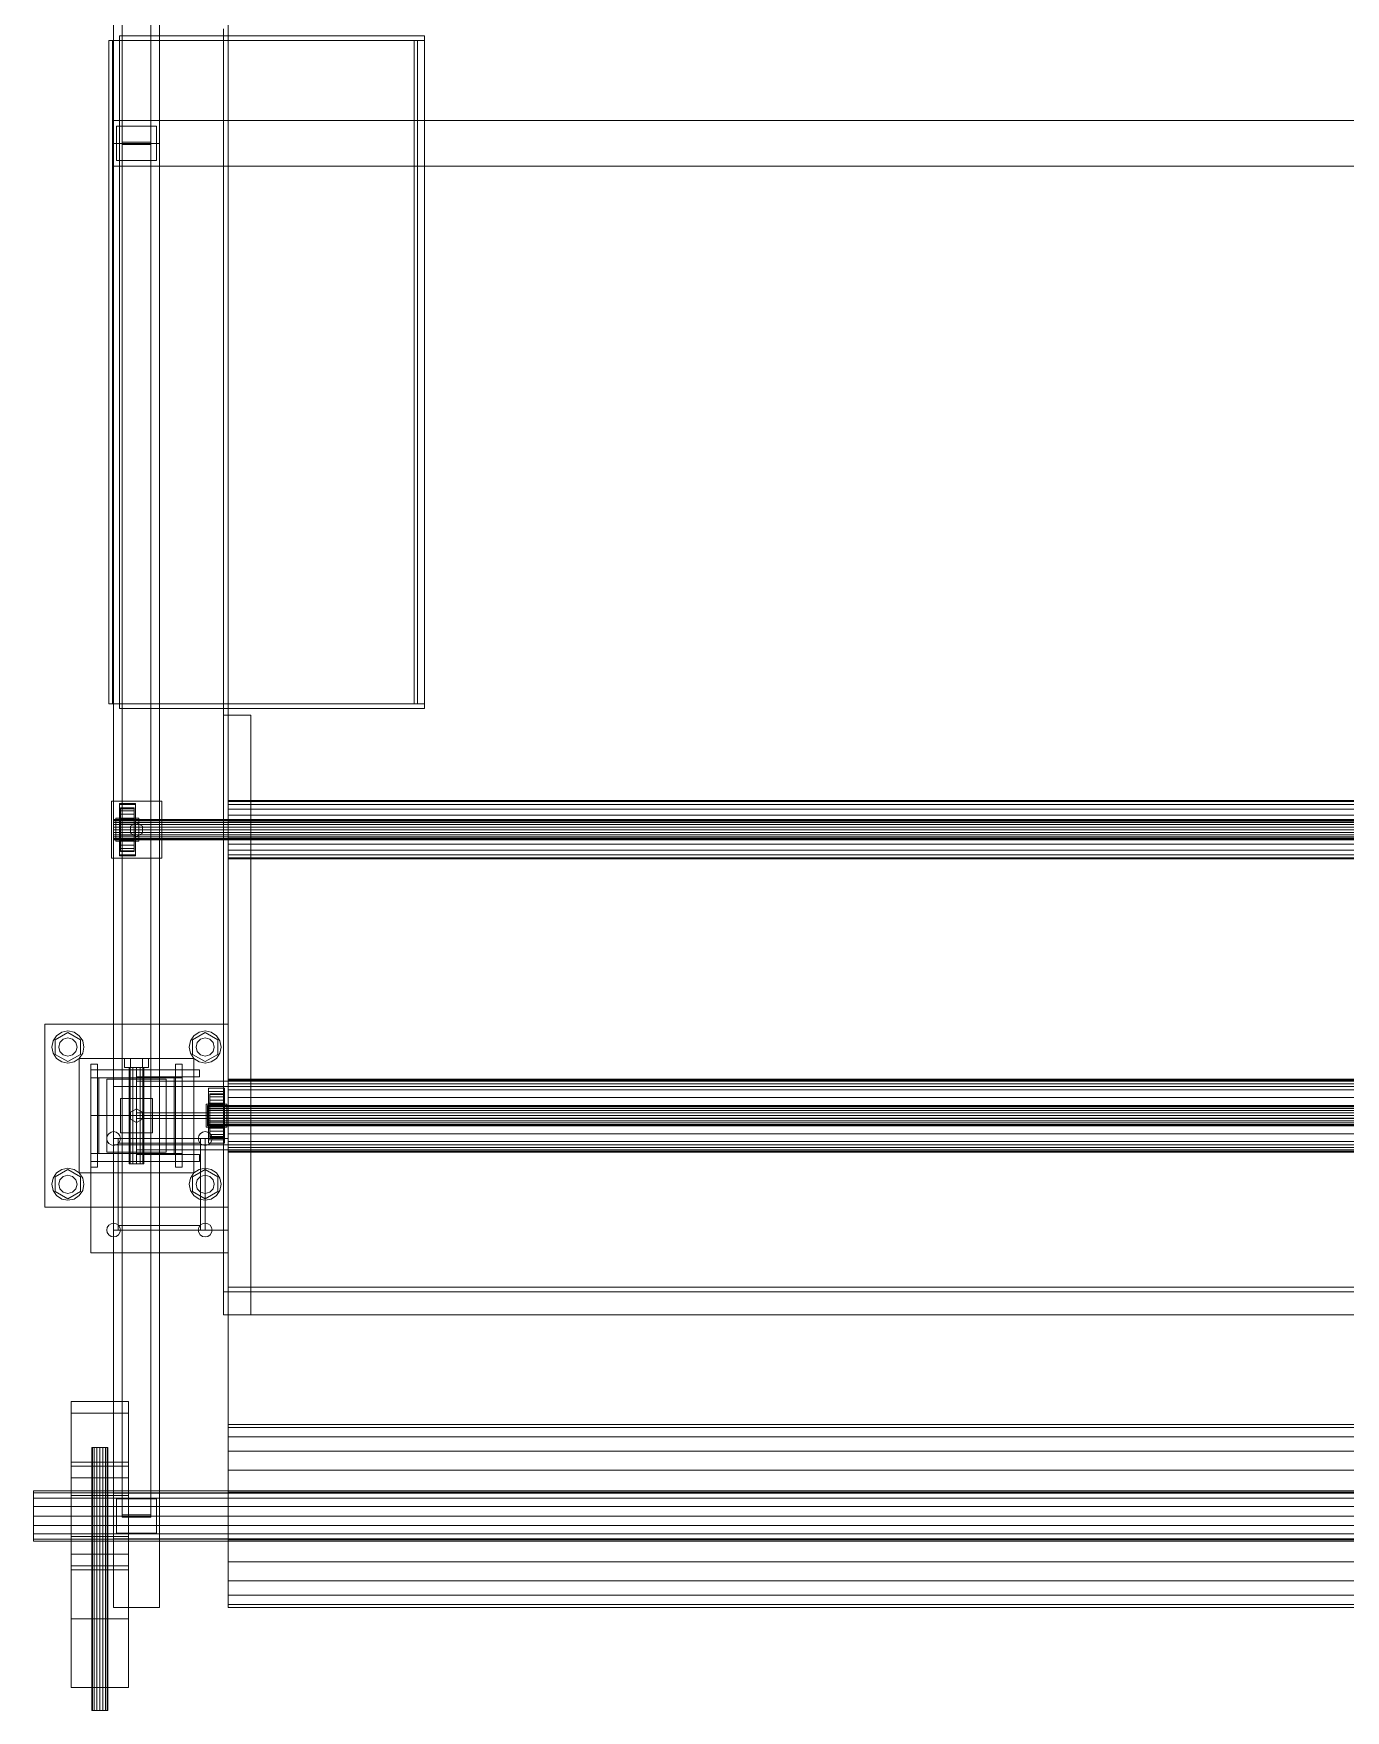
# Model space of a CAD drawing. Header units: millimetres. Extents: x -1970 to 34302, y -65268 to 6837.
# Drawn here: x -166 to 981, y -56170 to -54704 of the extents above; entities that cross this region are included whole.
import ezdxf

# ---------------------------------------------------------------- set-up
doc = ezdxf.new("R2010")
doc.units = ezdxf.units.MM
doc.layers.add('DET_BUFFER_superior', color=7, linetype='Continuous', lineweight=0)

msp = doc.modelspace()

# ---------------------------------------------------------------- linework, layer by layer
at = {"layer": 'DET_BUFFER_superior'}
for p, q in [((4, -56000), (4, -53500)), ((-96, -53600), (-96, -54800)), ((-88.5, -53598.878), (-88.5, -54798.878)), ((-88.5, -54801.122), (-88.5, -53601.122)), ((-63.5, -54798.878), (-63.5, -53598.878)), ((-63.5, -54801.122), (-63.5, -53601.122)), ((-56, -54800), (-56, -53600)), ((4, -55800), (4, -54200)), ((4, -54670), (4, -55650)), ((-100.193, -55290), (-100.193, -54710)), ((-100.193, -54710), (166.641, -54710)), ((-97.128, -54710), (-100.193, -54710)), ((-97.128, -55290), (-97.128, -54710)), ((-97.128, -54710), (169.705, -54710)), ((-91, -54710), (-97.128, -54710)), ((-91, -54706), (175.834, -54706)), ((-91, -54706), (-91, -54710)), ((175.834, -54710), (-91, -54710)), ((-91, -54710), (-91, -55290)), ((0, -55300), (0, -54700)), ((4, -54700), (4, -55300)), ((166.641, -54710), (166.641, -55290)), ((169.705, -54710), (166.641, -54710)), ((169.705, -54710), (169.705, -55290)), ((175.834, -54710), (169.705, -54710)), ((175.834, -54710), (175.834, -54706)), ((175.834, -55290), (175.834, -54710)), ((-96, -54820), (-96, -54780)), ((-96, -54780), (2104, -54780)), ((-93.5, -54785), (-58.5, -54785)), ((-93.5, -54815), (-93.5, -54785)), ((-63.5, -54798.878), (-88.5, -54798.878)), ((-88.5, -54798.878), (-88.5, -54801.122)), ((-88.5, -55998.878), (-88.5, -54798.878)), ((-63.5, -54801.122), (-63.5, -54798.878)), ((-63.5, -55998.878), (-63.5, -54798.878)), ((-58.5, -54785), (-58.5, -54815)), ((-96, -54800), (-56, -54800)), ((-96, -54800), (-96, -56000)), ((-88.5, -54801.122), (-63.5, -54801.122)), ((-88.5, -54801.122), (-88.5, -56001.122)), ((-63.5, -56001.122), (-63.5, -54801.122)), ((-56, -56000), (-56, -54800)), ((2104, -54820), (-96, -54820)), ((-58.5, -54815), (-93.5, -54815)), ((166.641, -55290), (-100.193, -55290)), ((-100.193, -55290), (-97.128, -55290)), ((169.705, -55290), (-97.128, -55290)), ((-97.128, -55290), (-91, -55290)), ((-91, -55290), (175.834, -55290)), ((-91, -55294), (-91, -55290)), ((-91, -55294), (175.834, -55294)), ((169.705, -55290), (166.641, -55290)), ((175.834, -55290), (169.705, -55290)), ((175.834, -55290), (175.834, -55294)), ((0, -55804), (0, -55300)), ((0, -55300), (4, -55300)), ((0, -55824), (0, -55300)), ((0, -55300), (24, -55300)), ((4, -55300), (4, -55804)), ((24, -55300), (24, -55824)), ((-98, -55425), (-98, -55375)), ((-98, -55375), (-54, -55375)), ((-91, -55423), (-91, -55377)), ((-91, -55377), (-77, -55377)), ((-91, -55390), (-91, -55378)), ((-91, -55378), (-77, -55378)), ((-90, -55391), (-90, -55381)), ((-90, -55381), (-90, -55381.647)), ((-90, -55381), (-78, -55381)), ((-90, -55381.647), (-90, -55391.307)), ((-78, -55381.647), (-90, -55381.647)), ((-90, -55381.647), (-90, -55383.546)), ((-90, -55383.546), (-90, -55392.206)), ((-78, -55383.546), (-90, -55383.546)), ((-90, -55383.546), (-90, -55386.565)), ((-78, -55381.647), (-78, -55381)), ((-78, -55381), (-78, -55391)), ((-78, -55391.307), (-78, -55381.647)), ((-78, -55383.546), (-78, -55381.647)), ((-78, -55392.206), (-78, -55383.546)), ((-78, -55386.565), (-78, -55383.546)), ((-77, -55377), (-77, -55423)), ((-77, -55378), (-77, -55390)), ((-54, -55375), (-54, -55425)), ((4, -55374.6), (4, -55375.465)), ((4, -55374.6), (2004, -55374.6)), ((4, -55375.465), (4, -55378.003)), ((2004, -55375.465), (4, -55375.465)), ((4, -55378.003), (4, -55382.039)), ((2004, -55378.003), (4, -55378.003)), ((4, -55382.039), (4, -55387.3)), ((2004, -55382.039), (4, -55382.039)), ((-96, -55391), (-96, -55391.307)), ((-96, -55391), (2104, -55391)), ((-96, -55391.307), (-96, -55392.206)), ((2104, -55391.307), (-96, -55391.307)), ((-96, -55392.206), (-96, -55393.636)), ((2104, -55392.206), (-96, -55392.206)), ((-96, -55393.636), (-96, -55395.5)), ((2104, -55393.636), (-96, -55393.636)), ((-96, -55395.5), (-96, -55397.671)), ((2104, -55395.5), (-96, -55395.5)), ((-96, -55397.671), (-96, -55400)), ((2104, -55397.671), (-96, -55397.671)), ((-96, -55400), (-96, -55402.329)), ((2104, -55400), (-96, -55400)), ((-94, -55410), (-94, -55390)), ((-94, -55390), (-74, -55390)), ((-77, -55390), (-91, -55390)), ((-90, -55386.565), (-90, -55393.636)), ((-78, -55386.565), (-90, -55386.565)), ((-90, -55386.565), (-90, -55390.5)), ((-90, -55390.5), (-90, -55395.5)), ((-78, -55390.5), (-90, -55390.5)), ((-90, -55390.5), (-90, -55395.082)), ((-90, -55391.307), (-90, -55391)), ((-78, -55391), (-90, -55391)), ((-90, -55391.307), (-78, -55391.307)), ((-90, -55392.206), (-90, -55391.307)), ((-90, -55392.206), (-78, -55392.206)), ((-90, -55393.636), (-90, -55392.206)), ((-90, -55393.636), (-78, -55393.636)), ((-90, -55395.5), (-90, -55393.636)), ((-90, -55395.082), (-90, -55397.671)), ((-78, -55395.082), (-90, -55395.082)), ((-90, -55395.082), (-90, -55400)), ((-90, -55395.5), (-78, -55395.5)), ((-90, -55397.671), (-90, -55395.5)), ((-90, -55397.671), (-78, -55397.671)), ((-90, -55400), (-90, -55397.671)), ((-90, -55400), (-78, -55400)), ((-90, -55400), (-90, -55404.918)), ((-90, -55402.329), (-90, -55400)), ((-76, -55394), (-81.196, -55397)), ((-81.196, -55397), (-81.196, -55403)), ((-78, -55393.636), (-78, -55386.565)), ((-78, -55390.5), (-78, -55386.565)), ((-78, -55395.5), (-78, -55390.5)), ((-78, -55395.082), (-78, -55390.5)), ((-78, -55391), (-78, -55391.307)), ((-78, -55391.307), (-78, -55392.206)), ((-78, -55392.206), (-78, -55393.636)), ((-78, -55393.636), (-78, -55395.5)), ((-78, -55397.671), (-78, -55395.082)), ((-78, -55400), (-78, -55395.082)), ((-78, -55395.5), (-78, -55397.671)), ((-78, -55397.671), (-78, -55400)), ((-78, -55400), (-78, -55402.329)), ((-78, -55404.918), (-78, -55400)), ((-70.804, -55397), (-76, -55394)), ((-74, -55390), (-74, -55410)), ((-70.804, -55403), (-70.804, -55397)), ((4, -55387.3), (4, -55393.426)), ((2004, -55387.3), (4, -55387.3)), ((4, -55393.426), (4, -55400)), ((2004, -55393.426), (4, -55393.426)), ((4, -55400), (4, -55406.574)), ((2004, -55400), (4, -55400)), ((-96, -55402.329), (-96, -55404.5)), ((2104, -55402.329), (-96, -55402.329)), ((-96, -55404.5), (-96, -55406.364)), ((2104, -55404.5), (-96, -55404.5)), ((-96, -55406.364), (-96, -55407.794)), ((2104, -55406.364), (-96, -55406.364)), ((-96, -55407.794), (-96, -55408.693)), ((2104, -55407.794), (-96, -55407.794)), ((-96, -55408.693), (-96, -55409)), ((2104, -55408.693), (-96, -55408.693)), ((2104, -55409), (-96, -55409)), ((-74, -55410), (-94, -55410)), ((-91, -55422), (-91, -55410)), ((-91, -55410), (-77, -55410)), ((-90, -55404.918), (-90, -55402.329)), ((-90, -55402.329), (-78, -55402.329)), ((-90, -55404.5), (-90, -55402.329)), ((-90, -55409.5), (-90, -55404.5)), ((-90, -55404.5), (-78, -55404.5)), ((-90, -55406.364), (-90, -55404.5)), ((-78, -55404.918), (-90, -55404.918)), ((-90, -55404.918), (-90, -55409.5)), ((-90, -55413.435), (-90, -55406.364)), ((-90, -55406.364), (-78, -55406.364)), ((-90, -55407.794), (-90, -55406.364)), ((-90, -55416.454), (-90, -55407.794)), ((-90, -55407.794), (-78, -55407.794)), ((-90, -55408.693), (-90, -55407.794)), ((-90, -55418.353), (-90, -55408.693)), ((-90, -55408.693), (-78, -55408.693)), ((-90, -55409), (-90, -55408.693)), ((-90, -55419), (-90, -55409)), ((-90, -55409), (-78, -55409)), ((-78, -55409.5), (-90, -55409.5)), ((-90, -55409.5), (-90, -55413.435)), ((-78, -55413.435), (-90, -55413.435)), ((-90, -55413.435), (-90, -55416.454)), ((-81.196, -55403), (-76, -55406)), ((-78, -55402.329), (-78, -55404.918)), ((-78, -55402.329), (-78, -55404.5)), ((-78, -55404.5), (-78, -55409.5)), ((-78, -55404.5), (-78, -55406.364)), ((-78, -55409.5), (-78, -55404.918)), ((-78, -55406.364), (-78, -55413.435)), ((-78, -55406.364), (-78, -55407.794)), ((-78, -55407.794), (-78, -55416.454)), ((-78, -55407.794), (-78, -55408.693)), ((-78, -55408.693), (-78, -55418.353)), ((-78, -55408.693), (-78, -55409)), ((-78, -55409), (-78, -55419)), ((-78, -55413.435), (-78, -55409.5)), ((-78, -55416.454), (-78, -55413.435)), ((-77, -55410), (-77, -55422)), ((-76, -55406), (-70.804, -55403)), ((4, -55406.574), (4, -55412.7)), ((2004, -55406.574), (4, -55406.574)), ((4, -55412.7), (4, -55417.961)), ((2004, -55412.7), (4, -55412.7)), ((-54, -55425), (-98, -55425)), ((-77, -55422), (-91, -55422)), ((-77, -55423), (-91, -55423)), ((-78, -55416.454), (-90, -55416.454)), ((-90, -55416.454), (-90, -55418.353)), ((-78, -55418.353), (-90, -55418.353)), ((-90, -55418.353), (-90, -55419)), ((-78, -55419), (-90, -55419)), ((-78, -55418.353), (-78, -55416.454)), ((-78, -55419), (-78, -55418.353)), ((4, -55417.961), (4, -55421.997)), ((2004, -55417.961), (4, -55417.961)), ((4, -55421.997), (4, -55424.535)), ((2004, -55421.997), (4, -55421.997)), ((4, -55424.535), (4, -55425.4)), ((2004, -55424.535), (4, -55424.535)), ((2004, -55425.4), (4, -55425.4)), ((-156, -55730), (-156, -55570)), ((-156, -55570), (4, -55570)), ((-141.358, -55577.066), (-136, -55576)), ((-136, -55576), (-130.642, -55577.066)), ((-21.358, -55577.066), (-16, -55576)), ((-16, -55576), (-10.642, -55577.066)), ((4, -55570), (4, -55730)), ((-150, -55590), (-148.934, -55584.642)), ((-148.934, -55595.358), (-150, -55590)), ((-148.934, -55584.642), (-145.899, -55580.101)), ((-147.085, -55583.6), (-136, -55577.2)), ((-147.085, -55596.4), (-147.085, -55583.6)), ((-145.899, -55580.101), (-141.358, -55577.066)), ((-144, -55590), (-142.928, -55586)), ((-142.928, -55594), (-144, -55590)), ((-142.928, -55586), (-140, -55583.072)), ((-140, -55583.072), (-136, -55582)), ((-136, -55577.2), (-124.915, -55583.6)), ((-136, -55582), (-132, -55583.072)), ((-132, -55583.072), (-129.072, -55586)), ((-130.642, -55577.066), (-126.101, -55580.101)), ((-129.072, -55586), (-128, -55590)), ((-128, -55590), (-129.072, -55594)), ((-126.101, -55580.101), (-123.066, -55584.642)), ((-124.915, -55583.6), (-124.915, -55596.4)), ((-123.066, -55584.642), (-122, -55590)), ((-122, -55590), (-123.066, -55595.358)), ((-30, -55590), (-28.934, -55584.642)), ((-28.934, -55595.358), (-30, -55590)), ((-28.934, -55584.642), (-25.899, -55580.101)), ((-27.085, -55583.6), (-16, -55577.2)), ((-27.085, -55596.4), (-27.085, -55583.6)), ((-25.899, -55580.101), (-21.358, -55577.066)), ((-24, -55590), (-22.928, -55586)), ((-22.928, -55594), (-24, -55590)), ((-22.928, -55586), (-20, -55583.072)), ((-20, -55583.072), (-16, -55582)), ((-16, -55577.2), (-4.915, -55583.6)), ((-16, -55582), (-12, -55583.072)), ((-12, -55583.072), (-9.072, -55586)), ((-10.642, -55577.066), (-6.101, -55580.101)), ((-9.072, -55586), (-8, -55590)), ((-8, -55590), (-9.072, -55594)), ((-6.101, -55580.101), (-3.066, -55584.642)), ((-4.915, -55583.6), (-4.915, -55596.4)), ((-3.066, -55584.642), (-2, -55590)), ((-2, -55590), (-3.066, -55595.358)), ((-145.899, -55599.899), (-148.934, -55595.358)), ((-136, -55602.8), (-147.085, -55596.4)), ((-141.358, -55602.934), (-145.899, -55599.899)), ((-140, -55596.928), (-142.928, -55594)), ((-136, -55604), (-141.358, -55602.934)), ((-136, -55598), (-140, -55596.928)), ((-124.915, -55596.4), (-136, -55602.8)), ((-132, -55596.928), (-136, -55598)), ((-130.642, -55602.934), (-136, -55604)), ((-129.072, -55594), (-132, -55596.928)), ((-126.101, -55599.899), (-130.642, -55602.934)), ((-123.066, -55595.358), (-126.101, -55599.899)), ((-126, -55700), (-126, -55600)), ((-126, -55600), (-26, -55600)), ((-116, -55695), (-116, -55605)), ((-110, -55605), (-116, -55605)), ((-110, -55695), (-110, -55605)), ((-86.4, -55600), (-81.2, -55600)), ((-86.4, -55600), (-86.4, -55608)), ((-81.2, -55600), (-70.8, -55600)), ((-81.2, -55608), (-81.2, -55600)), ((-70.8, -55600), (-65.6, -55600)), ((-70.8, -55608), (-70.8, -55600)), ((-65.6, -55608), (-65.6, -55600)), ((-42, -55695), (-42, -55605)), ((-36, -55605), (-42, -55605)), ((-36, -55695), (-36, -55605)), ((-25.899, -55599.899), (-28.934, -55595.358)), ((-16, -55602.8), (-27.085, -55596.4)), ((-26, -55600), (-26, -55700)), ((-21.358, -55602.934), (-25.899, -55599.899)), ((-20, -55596.928), (-22.928, -55594)), ((-16, -55604), (-21.358, -55602.934)), ((-16, -55598), (-20, -55596.928)), ((-4.915, -55596.4), (-16, -55602.8)), ((-12, -55596.928), (-16, -55598)), ((-10.642, -55602.934), (-16, -55604)), ((-9.072, -55594), (-12, -55596.928)), ((-6.101, -55599.899), (-10.642, -55602.934)), ((-3.066, -55595.358), (-6.101, -55599.899)), ((-116, -55617), (-116, -55610)), ((-116, -55610), (-36, -55610)), ((-36, -55617), (-116, -55617)), ((-116, -55683), (-116, -55617)), ((-116, -55617), (-109, -55617)), ((-109, -55617), (-109, -55683)), ((-102, -55682), (-102, -55618)), ((-102, -55618), (-50, -55618)), ((-81.2, -55608), (-86.4, -55608)), ((-82.4, -55608), (-81.543, -55608)), ((-82.4, -55608), (-82.4, -55692)), ((-81.543, -55608), (-79.2, -55608)), ((-81.543, -55692), (-81.543, -55608)), ((-81.2, -55608), (-70.8, -55608)), ((-79.2, -55608), (-76, -55608)), ((-79.2, -55692), (-79.2, -55608)), ((-76, -55608), (-72.8, -55608)), ((-76, -55692), (-76, -55608)), ((-76, -55610), (-21, -55610)), ((-76, -55616), (-76, -55610)), ((-76, -55616), (-21, -55616)), ((-76, -55620), (-76, -55680)), ((2084, -55620), (-76, -55620)), ((-72.8, -55608), (-70.457, -55608)), ((-72.8, -55692), (-72.8, -55608)), ((-70.8, -55608), (-65.6, -55608)), ((-70.457, -55608), (-69.6, -55608)), ((-70.457, -55692), (-70.457, -55608)), ((-69.6, -55692), (-69.6, -55608)), ((-50, -55618), (-50, -55682)), ((-43, -55683), (-43, -55617)), ((-43, -55617), (-36, -55617)), ((-36, -55610), (-36, -55617)), ((-36, -55617), (-36, -55683)), ((-21, -55616), (-21, -55610)), ((4, -55618), (4, -55619.09)), ((4, -55618), (2004, -55618)), ((4, -55619.09), (4, -55622.287)), ((2004, -55619.09), (4, -55619.09)), ((-96, -55675.4), (-96, -55624.6)), ((-96, -55624.6), (2104, -55624.6)), ((-13, -55674), (-13, -55626)), ((-13, -55626), (1, -55626)), ((-13, -55639), (-13, -55629)), ((-13, -55629), (1, -55629)), ((-12, -55641), (-12, -55631)), ((-12, -55631), (-12, -55631.647)), ((-12, -55631), (0, -55631)), ((-12, -55631.647), (-12, -55641.307)), ((0, -55631.647), (-12, -55631.647)), ((-12, -55631.647), (-12, -55633.546)), ((-12, -55633.546), (-12, -55642.206)), ((0, -55633.546), (-12, -55633.546)), ((-12, -55633.546), (-12, -55636.565)), ((0, -55631.647), (0, -55631)), ((0, -55631), (0, -55641)), ((0, -55641.307), (0, -55631.647)), ((0, -55633.546), (0, -55631.647)), ((0, -55642.206), (0, -55633.546)), ((0, -55636.565), (0, -55633.546)), ((1, -55626), (1, -55674)), ((1, -55629), (1, -55639)), ((4, -55622.287), (4, -55627.373)), ((2004, -55622.287), (4, -55622.287)), ((4, -55627.373), (4, -55634)), ((2004, -55627.373), (4, -55627.373)), ((4, -55634), (4, -55641.718)), ((2004, -55634), (4, -55634)), ((-90, -55665), (-90, -55635)), ((-90, -55635), (-62, -55635)), ((-76, -55644), (-81.196, -55647)), ((-81.196, -55647), (-81.196, -55653)), ((-70.804, -55647), (-76, -55644)), ((-76, -55647.5), (-76, -55652.5)), ((2084, -55647.5), (-76, -55647.5)), ((-70.804, -55653), (-70.804, -55647)), ((-62, -55635), (-62, -55665)), ((-15, -55640), (3, -55640)), ((-15, -55660), (-15, -55640)), ((-14, -55641), (-14, -55641.307)), ((-14, -55641), (2022, -55641)), ((-14, -55641.307), (-14, -55642.206)), ((2022, -55641.307), (-14, -55641.307)), ((-14, -55642.206), (-14, -55643.636)), ((2022, -55642.206), (-14, -55642.206)), ((-14, -55643.636), (-14, -55645.5)), ((2022, -55643.636), (-14, -55643.636)), ((-14, -55645.5), (-14, -55647.671)), ((2022, -55645.5), (-14, -55645.5)), ((-14, -55647.671), (-14, -55650)), ((2022, -55647.671), (-14, -55647.671)), ((1, -55639), (-13, -55639)), ((-12, -55636.565), (-12, -55643.636)), ((0, -55636.565), (-12, -55636.565)), ((-12, -55636.565), (-12, -55640.5)), ((-12, -55640.5), (-12, -55645.5)), ((0, -55640.5), (-12, -55640.5)), ((-12, -55640.5), (-12, -55645.082)), ((-12, -55641.307), (-12, -55641)), ((0, -55641), (-12, -55641)), ((-12, -55641.307), (0, -55641.307)), ((-12, -55642.206), (-12, -55641.307)), ((-12, -55642.206), (0, -55642.206)), ((-12, -55643.636), (-12, -55642.206)), ((-12, -55643.636), (0, -55643.636)), ((-12, -55645.5), (-12, -55643.636)), ((-12, -55645.082), (-12, -55647.671)), ((0, -55645.082), (-12, -55645.082)), ((-12, -55645.082), (-12, -55650)), ((-12, -55645.5), (0, -55645.5)), ((-12, -55647.671), (-12, -55645.5)), ((-12, -55647.671), (0, -55647.671)), ((-12, -55650), (-12, -55647.671)), ((0, -55643.636), (0, -55636.565)), ((0, -55640.5), (0, -55636.565)), ((0, -55645.5), (0, -55640.5)), ((0, -55645.082), (0, -55640.5)), ((0, -55641), (0, -55641.307)), ((0, -55641.307), (0, -55642.206)), ((0, -55642.206), (0, -55643.636)), ((0, -55643.636), (0, -55645.5)), ((0, -55647.671), (0, -55645.082)), ((0, -55650), (0, -55645.082)), ((0, -55645.5), (0, -55647.671)), ((0, -55647.671), (0, -55650)), ((3, -55640), (3, -55660)), ((4, -55641.718), (4, -55650)), ((2004, -55641.718), (4, -55641.718)), ((-116, -55770), (-116, -55650)), ((-116, -55650), (4, -55650)), ((-98.296, -55664.457), (-96, -55664)), ((-96, -55664), (-93.704, -55664.457)), ((-81.196, -55653), (-76, -55656)), ((-76, -55652.5), (2084, -55652.5)), ((-76, -55656), (-70.804, -55653)), ((-18.296, -55664.457), (-16, -55664)), ((-16, -55664), (-13.704, -55664.457)), ((3, -55660), (-15, -55660)), ((-14, -55650), (-14, -55652.329)), ((2022, -55650), (-14, -55650)), ((-14, -55652.329), (-14, -55654.5)), ((2022, -55652.329), (-14, -55652.329)), ((-14, -55654.5), (-14, -55656.364)), ((2022, -55654.5), (-14, -55654.5)), ((-14, -55656.364), (-14, -55657.794)), ((2022, -55656.364), (-14, -55656.364)), ((-14, -55657.794), (-14, -55658.693)), ((2022, -55657.794), (-14, -55657.794)), ((-14, -55658.693), (-14, -55659)), ((2022, -55658.693), (-14, -55658.693)), ((2022, -55659), (-14, -55659)), ((-13, -55671), (-13, -55661)), ((-13, -55661), (1, -55661)), ((-12, -55650), (0, -55650)), ((-12, -55650), (-12, -55654.918)), ((-12, -55652.329), (-12, -55650)), ((-12, -55654.918), (-12, -55652.329)), ((-12, -55652.329), (0, -55652.329)), ((-12, -55654.5), (-12, -55652.329)), ((-12, -55659.5), (-12, -55654.5)), ((-12, -55654.5), (0, -55654.5)), ((-12, -55656.364), (-12, -55654.5)), ((0, -55654.918), (-12, -55654.918)), ((-12, -55654.918), (-12, -55659.5)), ((-12, -55663.435), (-12, -55656.364)), ((-12, -55656.364), (0, -55656.364)), ((-12, -55657.794), (-12, -55656.364)), ((-12, -55666.454), (-12, -55657.794)), ((-12, -55657.794), (0, -55657.794)), ((-12, -55658.693), (-12, -55657.794)), ((-12, -55668.353), (-12, -55658.693)), ((-12, -55658.693), (0, -55658.693)), ((-12, -55659), (-12, -55658.693)), ((-12, -55669), (-12, -55659)), ((-12, -55659), (0, -55659)), ((0, -55659.5), (-12, -55659.5)), ((-12, -55659.5), (-12, -55663.435)), ((0, -55663.435), (-12, -55663.435)), ((-12, -55663.435), (-12, -55666.454)), ((0, -55650), (0, -55652.329)), ((0, -55654.918), (0, -55650)), ((0, -55652.329), (0, -55654.918)), ((0, -55652.329), (0, -55654.5)), ((0, -55654.5), (0, -55659.5)), ((0, -55654.5), (0, -55656.364)), ((0, -55659.5), (0, -55654.918)), ((0, -55656.364), (0, -55663.435)), ((0, -55656.364), (0, -55657.794)), ((0, -55657.794), (0, -55666.454)), ((0, -55657.794), (0, -55658.693)), ((0, -55658.693), (0, -55668.353)), ((0, -55658.693), (0, -55659)), ((0, -55659), (0, -55669)), ((0, -55663.435), (0, -55659.5)), ((0, -55666.454), (0, -55663.435)), ((1, -55661), (1, -55671)), ((4, -55650), (4, -55770)), ((1004, -55650), (4, -55650)), ((4, -55650), (4, -56000)), ((4, -55650), (4, -55658.282)), ((2004, -55650), (4, -55650)), ((4, -55658.282), (4, -55666)), ((2004, -55658.282), (4, -55658.282)), ((-102, -55670), (-101.543, -55667.704)), ((-101.543, -55672.296), (-102, -55670)), ((-101.543, -55667.704), (-100.243, -55665.757)), ((-100.243, -55674.243), (-101.543, -55672.296)), ((-100.243, -55665.757), (-98.296, -55664.457)), ((-98.296, -55675.543), (-100.243, -55674.243)), ((-96, -55676), (-98.296, -55675.543)), ((-96, -55750), (-96, -55670)), ((-96, -55670), (-92, -55670)), ((2104, -55675.4), (-96, -55675.4)), ((-93.704, -55675.543), (-96, -55676)), ((-93.704, -55664.457), (-91.757, -55665.757)), ((-91.757, -55674.243), (-93.704, -55675.543)), ((-92, -55670), (-92, -55750)), ((-92, -55674), (-92, -55670)), ((-92, -55670), (-20, -55670)), ((-20, -55674), (-92, -55674)), ((-91.757, -55665.757), (-90.457, -55667.704)), ((-90.457, -55672.296), (-91.757, -55674.243)), ((-90.457, -55667.704), (-90, -55670)), ((-90, -55670), (-90.457, -55672.296)), ((-62, -55665), (-90, -55665)), ((-22, -55670), (-21.543, -55667.704)), ((-21.543, -55672.296), (-22, -55670)), ((-21.543, -55667.704), (-20.243, -55665.757)), ((-20.243, -55674.243), (-21.543, -55672.296)), ((-20.243, -55665.757), (-18.296, -55664.457)), ((-18.296, -55675.543), (-20.243, -55674.243)), ((-20, -55750), (-20, -55670)), ((-20, -55670), (-16, -55670)), ((-20, -55670), (-20, -55674)), ((-16, -55676), (-18.296, -55675.543)), ((-16, -55670), (-16, -55750)), ((-16, -55670), (4, -55670)), ((-13.704, -55675.543), (-16, -55676)), ((-13.704, -55664.457), (-11.757, -55665.757)), ((-11.757, -55674.243), (-13.704, -55675.543)), ((1, -55671), (-13, -55671)), ((1, -55674), (-13, -55674)), ((0, -55666.454), (-12, -55666.454)), ((-12, -55666.454), (-12, -55668.353)), ((0, -55668.353), (-12, -55668.353)), ((-12, -55668.353), (-12, -55669)), ((0, -55669), (-12, -55669)), ((-11.757, -55665.757), (-10.457, -55667.704)), ((-10.457, -55672.296), (-11.757, -55674.243)), ((-10.457, -55667.704), (-10, -55670)), ((-10, -55670), (-10.457, -55672.296)), ((0, -55668.353), (0, -55666.454)), ((0, -55669), (0, -55668.353)), ((4, -55666), (4, -55672.627)), ((2004, -55666), (4, -55666)), ((4, -55670), (4, -55750)), ((4, -55672.627), (4, -55677.713)), ((2004, -55672.627), (4, -55672.627)), ((4, -55677.713), (4, -55680.91)), ((2004, -55677.713), (4, -55677.713)), ((-116, -55690), (-116, -55683)), ((-116, -55683), (-36, -55683)), ((-109, -55683), (-116, -55683)), ((-36, -55690), (-116, -55690)), ((-50, -55682), (-102, -55682)), ((-81.543, -55692), (-82.4, -55692)), ((-81.543, -55692), (-79.2, -55692)), ((-79.2, -55692), (-76, -55692)), ((-76, -55680), (2084, -55680)), ((-76, -55684), (-21, -55684)), ((-76, -55690), (-76, -55684)), ((-76, -55690), (-21, -55690)), ((-76, -55692), (-72.8, -55692)), ((-72.8, -55692), (-70.457, -55692)), ((-70.457, -55692), (-69.6, -55692)), ((-36, -55683), (-43, -55683)), ((-36, -55683), (-36, -55690)), ((-21, -55690), (-21, -55684)), ((4, -55680.91), (4, -55682)), ((2004, -55680.91), (4, -55680.91)), ((2004, -55682), (4, -55682)), ((-150, -55710), (-148.934, -55704.642)), ((-148.934, -55704.642), (-145.899, -55700.101)), ((-147.085, -55703.6), (-136, -55697.2)), ((-147.085, -55716.4), (-147.085, -55703.6)), ((-145.899, -55700.101), (-141.358, -55697.066)), ((-144, -55710), (-142.928, -55706)), ((-142.928, -55706), (-140, -55703.072)), ((-141.358, -55697.066), (-136, -55696)), ((-140, -55703.072), (-136, -55702)), ((-136, -55696), (-130.642, -55697.066)), ((-136, -55697.2), (-124.915, -55703.6)), ((-136, -55702), (-132, -55703.072)), ((-132, -55703.072), (-129.072, -55706)), ((-130.642, -55697.066), (-126.101, -55700.101)), ((-129.072, -55706), (-128, -55710)), ((-126.101, -55700.101), (-123.066, -55704.642)), ((-26, -55700), (-126, -55700)), ((-124.915, -55703.6), (-124.915, -55716.4)), ((-123.066, -55704.642), (-122, -55710)), ((-110, -55695), (-116, -55695)), ((-36, -55695), (-42, -55695)), ((-30, -55710), (-28.934, -55704.642)), ((-28.934, -55704.642), (-25.899, -55700.101)), ((-27.085, -55703.6), (-16, -55697.2)), ((-27.085, -55716.4), (-27.085, -55703.6)), ((-25.899, -55700.101), (-21.358, -55697.066)), ((-24, -55710), (-22.928, -55706)), ((-22.928, -55706), (-20, -55703.072)), ((-21.358, -55697.066), (-16, -55696)), ((-20, -55703.072), (-16, -55702)), ((-16, -55696), (-10.642, -55697.066)), ((-16, -55697.2), (-4.915, -55703.6)), ((-16, -55702), (-12, -55703.072)), ((-12, -55703.072), (-9.072, -55706)), ((-10.642, -55697.066), (-6.101, -55700.101)), ((-9.072, -55706), (-8, -55710)), ((-6.101, -55700.101), (-3.066, -55704.642)), ((-4.915, -55703.6), (-4.915, -55716.4)), ((-3.066, -55704.642), (-2, -55710)), ((-148.934, -55715.358), (-150, -55710)), ((-145.899, -55719.899), (-148.934, -55715.358)), ((-136, -55722.8), (-147.085, -55716.4)), ((-141.358, -55722.934), (-145.899, -55719.899)), ((-142.928, -55714), (-144, -55710)), ((-140, -55716.928), (-142.928, -55714)), ((-136, -55718), (-140, -55716.928)), ((-124.915, -55716.4), (-136, -55722.8)), ((-132, -55716.928), (-136, -55718)), ((-129.072, -55714), (-132, -55716.928)), ((-126.101, -55719.899), (-130.642, -55722.934)), ((-128, -55710), (-129.072, -55714)), ((-123.066, -55715.358), (-126.101, -55719.899)), ((-122, -55710), (-123.066, -55715.358)), ((-28.934, -55715.358), (-30, -55710)), ((-25.899, -55719.899), (-28.934, -55715.358)), ((-16, -55722.8), (-27.085, -55716.4)), ((-21.358, -55722.934), (-25.899, -55719.899)), ((-22.928, -55714), (-24, -55710)), ((-20, -55716.928), (-22.928, -55714)), ((-16, -55718), (-20, -55716.928)), ((-4.915, -55716.4), (-16, -55722.8)), ((-12, -55716.928), (-16, -55718)), ((-9.072, -55714), (-12, -55716.928)), ((-6.101, -55719.899), (-10.642, -55722.934)), ((-8, -55710), (-9.072, -55714)), ((-3.066, -55715.358), (-6.101, -55719.899)), ((-2, -55710), (-3.066, -55715.358)), ((4, -55730), (-156, -55730)), ((-136, -55724), (-141.358, -55722.934)), ((-130.642, -55722.934), (-136, -55724)), ((-16, -55724), (-21.358, -55722.934)), ((-10.642, -55722.934), (-16, -55724)), ((-102, -55750), (-101.543, -55747.704)), ((-101.543, -55752.296), (-102, -55750)), ((-101.543, -55747.704), (-100.243, -55745.757)), ((-100.243, -55745.757), (-98.296, -55744.457)), ((-98.296, -55744.457), (-96, -55744)), ((-96, -55744), (-93.704, -55744.457)), ((-92, -55750), (-96, -55750)), ((-93.704, -55744.457), (-91.757, -55745.757)), ((-92, -55750), (-92, -55746)), ((-92, -55746), (-20, -55746)), ((-20, -55750), (-92, -55750)), ((-91.757, -55745.757), (-90.457, -55747.704)), ((-90.457, -55747.704), (-90, -55750)), ((-90, -55750), (-90.457, -55752.296)), ((-22, -55750), (-21.543, -55747.704)), ((-21.543, -55752.296), (-22, -55750)), ((-21.543, -55747.704), (-20.243, -55745.757)), ((-20.243, -55745.757), (-18.296, -55744.457)), ((-20, -55746), (-20, -55750)), ((-16, -55750), (-20, -55750)), ((-18.296, -55744.457), (-16, -55744)), ((-16, -55744), (-13.704, -55744.457)), ((4, -55750), (-16, -55750)), ((-13.704, -55744.457), (-11.757, -55745.757)), ((-11.757, -55745.757), (-10.457, -55747.704)), ((-10.457, -55747.704), (-10, -55750)), ((-10, -55750), (-10.457, -55752.296)), ((-100.243, -55754.243), (-101.543, -55752.296)), ((-98.296, -55755.543), (-100.243, -55754.243)), ((-96, -55756), (-98.296, -55755.543)), ((-93.704, -55755.543), (-96, -55756)), ((-91.757, -55754.243), (-93.704, -55755.543)), ((-90.457, -55752.296), (-91.757, -55754.243)), ((-20.243, -55754.243), (-21.543, -55752.296)), ((-18.296, -55755.543), (-20.243, -55754.243)), ((-16, -55756), (-18.296, -55755.543)), ((-13.704, -55755.543), (-16, -55756)), ((-11.757, -55754.243), (-13.704, -55755.543)), ((-10.457, -55752.296), (-11.757, -55754.243)), ((4, -55770), (-116, -55770)), ((4, -55804), (0, -55804)), ((4, -55804), (4, -55800)), ((4, -55800), (2004, -55800)), ((2004, -55804), (4, -55804)), ((24, -55824), (24, -55800)), ((24, -55800), (1984, -55800)), ((24, -55824), (0, -55824)), ((1984, -55824), (24, -55824)), ((-133, -56150), (-133, -55900)), ((-133, -55900), (-83, -55900)), ((-133, -56090), (-133, -55910)), ((-133, -55910), (-83, -55910)), ((-83, -55900), (-83, -56150)), ((-83, -55910), (-83, -56090)), ((4, -55922.726), (4, -55920)), ((2004, -55920), (4, -55920)), ((4, -55922.726), (4, -55930.718)), ((4, -55922.726), (2004, -55922.726)), ((-115, -55940), (-114.467, -55940)), ((-115, -55940), (-115, -56170)), ((-114.467, -55940), (-112.95, -55940)), ((-114.467, -56170), (-114.467, -55940)), ((-112.95, -55940), (-110.679, -55940)), ((-112.95, -56170), (-112.95, -55940)), ((-110.679, -55940), (-108, -55940)), ((-110.679, -56170), (-110.679, -55940)), ((-108, -55940), (-105.321, -55940)), ((-108, -56170), (-108, -55940)), ((-105.321, -55940), (-103.05, -55940)), ((-105.321, -56170), (-105.321, -55940)), ((-103.05, -55940), (-101.533, -55940)), ((-103.05, -56170), (-103.05, -55940)), ((-101.533, -55940), (-101, -55940)), ((-101.533, -56170), (-101.533, -55940)), ((-101, -56170), (-101, -55940)), ((4, -55930.718), (4, -55943.431)), ((4, -55930.718), (2004, -55930.718)), ((-133, -55956.578), (-133, -55953)), ((-83, -55953), (-133, -55953)), ((-133, -55956.578), (-133, -55966.766)), ((-133, -55956.578), (-83, -55956.578)), ((-83, -55953), (-83, -55956.578)), ((-83, -55956.578), (-83, -55966.766)), ((4, -55943.431), (4, -55960)), ((4, -55943.431), (2004, -55943.431)), ((-133, -55966.766), (-133, -55982.014)), ((-133, -55966.766), (-83, -55966.766)), ((-83, -55966.766), (-83, -55982.014)), ((4, -55960), (4, -55979.294)), ((4, -55960), (2004, -55960)), ((-166, -55979.675), (-166, -55978)), ((2174, -55978), (-166, -55978)), ((-166, -55979.675), (-166, -55984.444)), ((-166, -55979.675), (2174, -55979.675)), ((-166, -55984.444), (-166, -55991.581)), ((-166, -55984.444), (2174, -55984.444)), ((-133, -55982.014), (-133, -56000)), ((-133, -55982.014), (-83, -55982.014)), ((-96, -56020), (-96, -55980)), ((-96, -55980), (2104, -55980)), ((-93.5, -55985), (-58.5, -55985)), ((-93.5, -56015), (-93.5, -55985)), ((-83, -55982.014), (-83, -56000)), ((-58.5, -55985), (-58.5, -56015)), ((4, -55979.294), (4, -56000)), ((4, -55979.294), (2004, -55979.294)), ((-166, -55991.581), (-166, -56000)), ((-166, -55991.581), (2174, -55991.581)), ((-166, -56000), (-166, -56008.419)), ((-166, -56000), (2174, -56000)), ((-133, -56000), (-133, -56017.986)), ((-133, -56000), (-83, -56000)), ((-96, -56000), (-56, -56000)), ((-96, -56000), (-96, -56080)), ((-88.5, -56001.122), (-88.5, -55998.878)), ((-88.5, -55998.878), (-63.5, -55998.878)), ((-63.5, -56001.122), (-88.5, -56001.122)), ((-83, -56000), (-83, -56017.986)), ((-63.5, -55998.878), (-63.5, -56001.122)), ((-56, -56080), (-56, -56000)), ((4, -56000), (1004, -56000)), ((2004, -56000), (4, -56000)), ((4, -56000), (4, -56020.706)), ((-166, -56008.419), (-166, -56015.556)), ((-166, -56008.419), (2174, -56008.419)), ((-166, -56015.556), (-166, -56020.325)), ((-166, -56015.556), (2174, -56015.556)), ((-58.5, -56015), (-93.5, -56015)), ((-166, -56020.325), (-166, -56022)), ((-166, -56020.325), (2174, -56020.325)), ((-166, -56022), (2174, -56022)), ((-133, -56017.986), (-133, -56033.234)), ((-133, -56017.986), (-83, -56017.986)), ((2104, -56020), (-96, -56020)), ((-83, -56017.986), (-83, -56033.234)), ((4, -56020.706), (4, -56040)), ((4, -56020.706), (2004, -56020.706)), ((-133, -56033.234), (-133, -56043.422)), ((-133, -56033.234), (-83, -56033.234)), ((-133, -56043.422), (-133, -56047)), ((-133, -56043.422), (-83, -56043.422)), ((-83, -56033.234), (-83, -56043.422)), ((-83, -56043.422), (-83, -56047)), ((4, -56040), (4, -56056.569)), ((4, -56040), (2004, -56040)), ((-133, -56047), (-83, -56047)), ((4, -56056.569), (4, -56069.282)), ((4, -56056.569), (2004, -56056.569)), ((4, -56069.282), (4, -56077.274)), ((4, -56069.282), (2004, -56069.282)), ((-96, -56080), (-56, -56080)), ((4, -56077.274), (4, -56080)), ((4, -56077.274), (2004, -56077.274)), ((4, -56080), (2004, -56080)), ((-83, -56090), (-133, -56090)), ((-83, -56150), (-133, -56150)), ((-114.467, -56170), (-115, -56170)), ((-114.467, -56170), (-112.95, -56170)), ((-112.95, -56170), (-110.679, -56170)), ((-110.679, -56170), (-108, -56170)), ((-108, -56170), (-105.321, -56170)), ((-105.321, -56170), (-103.05, -56170)), ((-103.05, -56170), (-101.533, -56170)), ((-101.533, -56170), (-101, -56170))]:
    msp.add_line(p, q, dxfattribs=at)

doc.saveas('drawing.dxf')
